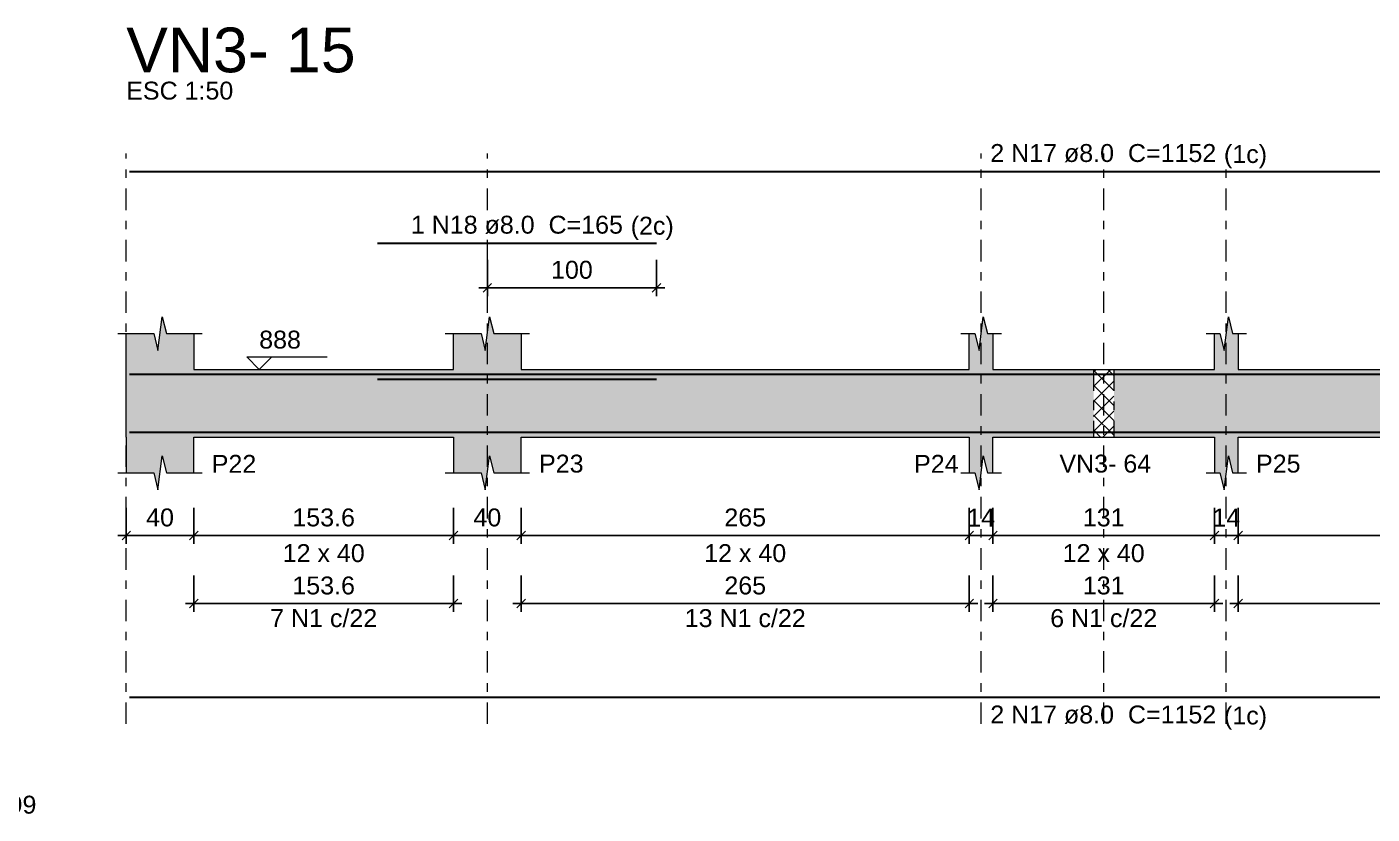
# Model space of a CAD drawing. Header units: millimetres. Extents: x -8 to 605, y -494 to 220.
# Drawn here: x 259.95 to 275.86, y -450.73 to -441.42 of the extents above; entities that cross this region are included whole.
import ezdxf

# ---------------------------------------------------------------- set-up
doc = ezdxf.new("R2010")
doc.units = ezdxf.units.MM
doc.header["$MEASUREMENT"] = 0
doc.linetypes.add('DASHDOT', pattern=[2.54, 1.27, -0.635, 0, -0.635])
doc.linetypes.add('NULL', pattern=[0])
for name, color, linetype, lineweight in [('Descrição da armadura', 7, 'Continuous', 0), ('DT-Barras na forma', 7, 'Continuous', 30), ('DT-Barras rebatidas', 7, 'Continuous', 30), ('DT-Cotas', 7, 'Continuous', 5), ('DT-Forma', 5, 'Continuous', 5), ('DT-Hachura forma vigas', 252, 'Continuous', 5), ('DT-Hachura intersecção vigas', 9, 'Continuous', 5), ('DT-Pontilhado', 9, 'DASHDOT', 5), ('DT-Textos', 7, 'Continuous', 5), ('DT-Título', 5, 'Continuous', 20)]:
    doc.layers.add(name, color=color, linetype=linetype, lineweight=lineweight)
doc.styles.add('Arial', font='arial.ttf')
doc.dimstyles.new('UM_50.000000', dxfattribs={"dimtxt": 0.18, "dimasz": 0.1, "dimexe": 0.1, "dimexo": 0.2, "dimgap": 0, "dimtad": 1, "dimtih": 1, "dimtoh": 1, "dimdec": 1, "dimlfac": 50, "dimzin": 0, "dimdsep": 46, "dimtxsty": 'Standard', "dimcen": 0.09, "dimdle": 0.1, "dimadec": 1, "dimazin": 2, "dimtfac": 1, "dimtdec": 4, "dimtofl": 0, "dimtmove": 0, "dimatfit": 3, "dimfxl": 1, "dimtolj": 1, "dimarcsym": 0})

# ---------------------------------------------------------------- blocks, each defined once
blk = doc.blocks.new('_Oblique')
at = {"color": 0, "linetype": 'ByBlock', "lineweight": -2}
blk.add_line((-0.5, -0.5), (0.5, 0.5), dxfattribs=at)
blk = doc.blocks.new('*D4723')
at = {"layer": 'Defpoints', "color": 0, "transparency": 16777216}
for p in [(261.127, -446.906), (261.927, -446.906), (261.927, -447.435)]:
    blk.add_point(p, dxfattribs=at)
at = {"layer": 'DT-Cotas', "color": 0, "lineweight": -2, "transparency": 16777216}
for p, q in [((261.127, -447.106), (261.127, -447.535)), ((261.927, -447.106), (261.927, -447.535)), ((261.027, -447.435), (262.027, -447.435))]:
    blk.add_line(p, q, dxfattribs=at)
at = {"layer": 'DT-Cotas', "color": 0, "lineweight": -2, "transparency": 16777216, "xscale": 0.1, "yscale": 0.1, "zscale": 0.1, "rotation": 180}
blk.add_blockref('_Oblique', (261.127, -447.435), dxfattribs=at)
at = {"layer": 'DT-Cotas', "color": 0, "lineweight": -2, "transparency": 16777216, "xscale": 0.1, "yscale": 0.1, "zscale": 0.1}
blk.add_blockref('_Oblique', (261.927, -447.435), dxfattribs=at)
at = {"layer": 'DT-Cotas', "color": 7, "transparency": 16777216, "insert": (261.527, -447.223), "char_height": 0.2118, "attachment_point": 5, "rotation": 0.0057, "style": 'Arial'}
blk.add_mtext('\\A1;40', dxfattribs=at)
blk = doc.blocks.new('*D4724')
at = {"layer": 'Defpoints', "color": 0, "transparency": 16777216}
for p in [(261.927, -446.906), (264.998, -446.906), (264.998, -447.435)]:
    blk.add_point(p, dxfattribs=at)
at = {"layer": 'DT-Cotas', "color": 0, "lineweight": -2, "transparency": 16777216}
for p, q in [((261.927, -447.106), (261.927, -447.535)), ((264.998, -447.106), (264.998, -447.535)), ((261.827, -447.435), (265.098, -447.435))]:
    blk.add_line(p, q, dxfattribs=at)
at = {"layer": 'DT-Cotas', "color": 0, "lineweight": -2, "transparency": 16777216, "xscale": 0.1, "yscale": 0.1, "zscale": 0.1, "rotation": 180}
blk.add_blockref('_Oblique', (261.927, -447.435), dxfattribs=at)
at = {"layer": 'DT-Cotas', "color": 0, "lineweight": -2, "transparency": 16777216, "xscale": 0.1, "yscale": 0.1, "zscale": 0.1}
blk.add_blockref('_Oblique', (264.998, -447.435), dxfattribs=at)
at = {"layer": 'DT-Cotas', "color": 7, "transparency": 16777216, "insert": (263.462, -447.223), "char_height": 0.2118, "attachment_point": 5, "rotation": 0.0057, "style": 'Arial'}
blk.add_mtext('\\A1;153.6', dxfattribs=at)
blk = doc.blocks.new('*D4725')
at = {"layer": 'Defpoints', "color": 0, "transparency": 16777216}
for p in [(264.998, -446.906), (265.798, -446.906), (265.798, -447.435)]:
    blk.add_point(p, dxfattribs=at)
at = {"layer": 'DT-Cotas', "color": 0, "lineweight": -2, "transparency": 16777216}
for p, q in [((264.998, -447.106), (264.998, -447.535)), ((265.798, -447.106), (265.798, -447.535)), ((264.898, -447.435), (265.898, -447.435))]:
    blk.add_line(p, q, dxfattribs=at)
at = {"layer": 'DT-Cotas', "color": 0, "lineweight": -2, "transparency": 16777216, "xscale": 0.1, "yscale": 0.1, "zscale": 0.1, "rotation": 180}
blk.add_blockref('_Oblique', (264.998, -447.435), dxfattribs=at)
at = {"layer": 'DT-Cotas', "color": 0, "lineweight": -2, "transparency": 16777216, "xscale": 0.1, "yscale": 0.1, "zscale": 0.1}
blk.add_blockref('_Oblique', (265.798, -447.435), dxfattribs=at)
at = {"layer": 'DT-Cotas', "color": 7, "transparency": 16777216, "insert": (265.398, -447.223), "char_height": 0.2118, "attachment_point": 5, "rotation": 0.0057, "style": 'Arial'}
blk.add_mtext('\\A1;40', dxfattribs=at)
blk = doc.blocks.new('*D4726')
at = {"layer": 'Defpoints', "color": 0, "transparency": 16777216}
for p in [(265.798, -446.906), (271.098, -446.906), (271.098, -447.435)]:
    blk.add_point(p, dxfattribs=at)
at = {"layer": 'DT-Cotas', "color": 0, "lineweight": -2, "transparency": 16777216}
for p, q in [((265.798, -447.106), (265.798, -447.535)), ((271.098, -447.106), (271.098, -447.535)), ((265.698, -447.435), (271.198, -447.435))]:
    blk.add_line(p, q, dxfattribs=at)
at = {"layer": 'DT-Cotas', "color": 0, "lineweight": -2, "transparency": 16777216, "xscale": 0.1, "yscale": 0.1, "zscale": 0.1, "rotation": 180}
blk.add_blockref('_Oblique', (265.798, -447.435), dxfattribs=at)
at = {"layer": 'DT-Cotas', "color": 0, "lineweight": -2, "transparency": 16777216, "xscale": 0.1, "yscale": 0.1, "zscale": 0.1}
blk.add_blockref('_Oblique', (271.098, -447.435), dxfattribs=at)
at = {"layer": 'DT-Cotas', "color": 7, "transparency": 16777216, "insert": (268.448, -447.223), "char_height": 0.2118, "attachment_point": 5, "rotation": 0.0057, "style": 'Arial'}
blk.add_mtext('\\A1;265', dxfattribs=at)
blk = doc.blocks.new('*D4727')
at = {"layer": 'Defpoints', "color": 0, "transparency": 16777216}
for p in [(271.098, -446.906), (271.378, -446.906), (271.378, -447.435)]:
    blk.add_point(p, dxfattribs=at)
at = {"layer": 'DT-Cotas', "color": 0, "lineweight": -2, "transparency": 16777216}
for p, q in [((271.098, -447.106), (271.098, -447.535)), ((271.378, -447.106), (271.378, -447.535)), ((270.998, -447.435), (271.478, -447.435))]:
    blk.add_line(p, q, dxfattribs=at)
at = {"layer": 'DT-Cotas', "color": 0, "lineweight": -2, "transparency": 16777216, "xscale": 0.1, "yscale": 0.1, "zscale": 0.1, "rotation": 180}
blk.add_blockref('_Oblique', (271.098, -447.435), dxfattribs=at)
at = {"layer": 'DT-Cotas', "color": 0, "lineweight": -2, "transparency": 16777216, "xscale": 0.1, "yscale": 0.1, "zscale": 0.1}
blk.add_blockref('_Oblique', (271.378, -447.435), dxfattribs=at)
at = {"layer": 'DT-Cotas', "color": 7, "transparency": 16777216, "insert": (271.238, -447.223), "char_height": 0.2118, "attachment_point": 5, "rotation": 0.0057, "style": 'Arial'}
blk.add_mtext('\\A1;14', dxfattribs=at)
blk = doc.blocks.new('*D4728')
at = {"layer": 'Defpoints', "color": 0, "transparency": 16777216}
for p in [(271.378, -446.906), (273.998, -446.906), (273.998, -447.435)]:
    blk.add_point(p, dxfattribs=at)
at = {"layer": 'DT-Cotas', "color": 0, "lineweight": -2, "transparency": 16777216}
for p, q in [((271.378, -447.106), (271.378, -447.535)), ((273.998, -447.106), (273.998, -447.535)), ((271.278, -447.435), (274.098, -447.435))]:
    blk.add_line(p, q, dxfattribs=at)
at = {"layer": 'DT-Cotas', "color": 0, "lineweight": -2, "transparency": 16777216, "xscale": 0.1, "yscale": 0.1, "zscale": 0.1, "rotation": 180}
blk.add_blockref('_Oblique', (271.378, -447.435), dxfattribs=at)
at = {"layer": 'DT-Cotas', "color": 0, "lineweight": -2, "transparency": 16777216, "xscale": 0.1, "yscale": 0.1, "zscale": 0.1}
blk.add_blockref('_Oblique', (273.998, -447.435), dxfattribs=at)
at = {"layer": 'DT-Cotas', "color": 7, "transparency": 16777216, "insert": (272.688, -447.223), "char_height": 0.2118, "attachment_point": 5, "rotation": 0.0057, "style": 'Arial'}
blk.add_mtext('\\A1;131', dxfattribs=at)
blk = doc.blocks.new('*D4729')
at = {"layer": 'Defpoints', "color": 0, "transparency": 16777216}
for p in [(273.998, -446.906), (274.278, -446.906), (274.278, -447.435)]:
    blk.add_point(p, dxfattribs=at)
at = {"layer": 'DT-Cotas', "color": 0, "lineweight": -2, "transparency": 16777216}
for p, q in [((273.998, -447.106), (273.998, -447.535)), ((274.278, -447.106), (274.278, -447.535)), ((273.898, -447.435), (274.378, -447.435))]:
    blk.add_line(p, q, dxfattribs=at)
at = {"layer": 'DT-Cotas', "color": 0, "lineweight": -2, "transparency": 16777216, "xscale": 0.1, "yscale": 0.1, "zscale": 0.1, "rotation": 180}
blk.add_blockref('_Oblique', (273.998, -447.435), dxfattribs=at)
at = {"layer": 'DT-Cotas', "color": 0, "lineweight": -2, "transparency": 16777216, "xscale": 0.1, "yscale": 0.1, "zscale": 0.1}
blk.add_blockref('_Oblique', (274.278, -447.435), dxfattribs=at)
at = {"layer": 'DT-Cotas', "color": 7, "transparency": 16777216, "insert": (274.138, -447.223), "char_height": 0.2118, "attachment_point": 5, "rotation": 0.0057, "style": 'Arial'}
blk.add_mtext('\\A1;14', dxfattribs=at)
blk = doc.blocks.new('*D4730')
at = {"layer": 'Defpoints', "color": 0, "transparency": 16777216}
for p in [(274.278, -446.906), (279.578, -446.906), (279.578, -447.435)]:
    blk.add_point(p, dxfattribs=at)
at = {"layer": 'DT-Cotas', "color": 0, "lineweight": -2, "transparency": 16777216}
for p, q in [((274.278, -447.106), (274.278, -447.535)), ((279.578, -447.106), (279.578, -447.535)), ((274.178, -447.435), (279.678, -447.435))]:
    blk.add_line(p, q, dxfattribs=at)
at = {"layer": 'DT-Cotas', "color": 0, "lineweight": -2, "transparency": 16777216, "xscale": 0.1, "yscale": 0.1, "zscale": 0.1, "rotation": 180}
blk.add_blockref('_Oblique', (274.278, -447.435), dxfattribs=at)
at = {"layer": 'DT-Cotas', "color": 0, "lineweight": -2, "transparency": 16777216, "xscale": 0.1, "yscale": 0.1, "zscale": 0.1}
blk.add_blockref('_Oblique', (279.578, -447.435), dxfattribs=at)
at = {"layer": 'DT-Cotas', "color": 7, "transparency": 16777216, "insert": (276.928, -447.223), "char_height": 0.2118, "attachment_point": 5, "rotation": 0.0057, "style": 'Arial'}
blk.add_mtext('\\A1;265', dxfattribs=at)
blk = doc.blocks.new('*D4754')
at = {"layer": 'Defpoints', "color": 0, "transparency": 16777216}
for p in [(265.398, -443.975), (267.398, -443.975), (267.398, -444.505)]:
    blk.add_point(p, dxfattribs=at)
at = {"layer": 'DT-Cotas', "color": 0, "lineweight": -2, "transparency": 16777216}
for p, q in [((265.398, -444.175), (265.398, -444.605)), ((267.398, -444.175), (267.398, -444.605)), ((265.298, -444.505), (267.498, -444.505))]:
    blk.add_line(p, q, dxfattribs=at)
at = {"layer": 'DT-Cotas', "color": 0, "lineweight": -2, "transparency": 16777216, "xscale": 0.1, "yscale": 0.1, "zscale": 0.1, "rotation": 180}
blk.add_blockref('_Oblique', (265.398, -444.505), dxfattribs=at)
at = {"layer": 'DT-Cotas', "color": 0, "lineweight": -2, "transparency": 16777216, "xscale": 0.1, "yscale": 0.1, "zscale": 0.1}
blk.add_blockref('_Oblique', (267.398, -444.505), dxfattribs=at)
at = {"layer": 'DT-Cotas', "color": 7, "transparency": 16777216, "insert": (266.398, -444.293), "char_height": 0.2118, "attachment_point": 5, "rotation": 0.0057, "style": 'Arial'}
blk.add_mtext('\\A1;100', dxfattribs=at)
blk = doc.blocks.new('*D4758')
at = {"layer": 'Defpoints', "color": 0, "transparency": 16777216}
for p in [(261.927, -447.71), (264.998, -447.71), (264.998, -448.24)]:
    blk.add_point(p, dxfattribs=at)
at = {"layer": 'DT-Cotas', "color": 0, "lineweight": -2, "transparency": 16777216}
for p, q in [((261.927, -447.91), (261.927, -448.34)), ((264.998, -447.91), (264.998, -448.34)), ((261.827, -448.24), (265.098, -448.24))]:
    blk.add_line(p, q, dxfattribs=at)
at = {"layer": 'DT-Cotas', "color": 0, "lineweight": -2, "transparency": 16777216, "xscale": 0.1, "yscale": 0.1, "zscale": 0.1, "rotation": 180}
blk.add_blockref('_Oblique', (261.927, -448.24), dxfattribs=at)
at = {"layer": 'DT-Cotas', "color": 0, "lineweight": -2, "transparency": 16777216, "xscale": 0.1, "yscale": 0.1, "zscale": 0.1}
blk.add_blockref('_Oblique', (264.998, -448.24), dxfattribs=at)
at = {"layer": 'DT-Cotas', "color": 7, "transparency": 16777216, "insert": (263.462, -448.028), "char_height": 0.2118, "attachment_point": 5, "rotation": 0.0057, "style": 'Arial'}
blk.add_mtext('\\A1;153.6', dxfattribs=at)
blk = doc.blocks.new('*D4759')
at = {"layer": 'Defpoints', "color": 0, "transparency": 16777216}
for p in [(265.798, -447.71), (271.098, -447.71), (271.098, -448.24)]:
    blk.add_point(p, dxfattribs=at)
at = {"layer": 'DT-Cotas', "color": 0, "lineweight": -2, "transparency": 16777216}
for p, q in [((265.798, -447.91), (265.798, -448.34)), ((271.098, -447.91), (271.098, -448.34)), ((265.698, -448.24), (271.198, -448.24))]:
    blk.add_line(p, q, dxfattribs=at)
at = {"layer": 'DT-Cotas', "color": 0, "lineweight": -2, "transparency": 16777216, "xscale": 0.1, "yscale": 0.1, "zscale": 0.1, "rotation": 180}
blk.add_blockref('_Oblique', (265.798, -448.24), dxfattribs=at)
at = {"layer": 'DT-Cotas', "color": 0, "lineweight": -2, "transparency": 16777216, "xscale": 0.1, "yscale": 0.1, "zscale": 0.1}
blk.add_blockref('_Oblique', (271.098, -448.24), dxfattribs=at)
at = {"layer": 'DT-Cotas', "color": 7, "transparency": 16777216, "insert": (268.448, -448.028), "char_height": 0.2118, "attachment_point": 5, "rotation": 0.0057, "style": 'Arial'}
blk.add_mtext('\\A1;265', dxfattribs=at)
blk = doc.blocks.new('*D4760')
at = {"layer": 'Defpoints', "color": 0, "transparency": 16777216}
for p in [(271.378, -447.71), (273.998, -447.71), (273.998, -448.24)]:
    blk.add_point(p, dxfattribs=at)
at = {"layer": 'DT-Cotas', "color": 0, "lineweight": -2, "transparency": 16777216}
for p, q in [((271.378, -447.91), (271.378, -448.34)), ((273.998, -447.91), (273.998, -448.34)), ((271.278, -448.24), (274.098, -448.24))]:
    blk.add_line(p, q, dxfattribs=at)
at = {"layer": 'DT-Cotas', "color": 0, "lineweight": -2, "transparency": 16777216, "xscale": 0.1, "yscale": 0.1, "zscale": 0.1, "rotation": 180}
blk.add_blockref('_Oblique', (271.378, -448.24), dxfattribs=at)
at = {"layer": 'DT-Cotas', "color": 0, "lineweight": -2, "transparency": 16777216, "xscale": 0.1, "yscale": 0.1, "zscale": 0.1}
blk.add_blockref('_Oblique', (273.998, -448.24), dxfattribs=at)
at = {"layer": 'DT-Cotas', "color": 7, "transparency": 16777216, "insert": (272.688, -448.028), "char_height": 0.2118, "attachment_point": 5, "rotation": 0.0057, "style": 'Arial'}
blk.add_mtext('\\A1;131', dxfattribs=at)
blk = doc.blocks.new('*D4761')
at = {"layer": 'Defpoints', "color": 0, "transparency": 16777216}
for p in [(274.278, -447.71), (279.578, -447.71), (279.578, -448.24)]:
    blk.add_point(p, dxfattribs=at)
at = {"layer": 'DT-Cotas', "color": 0, "lineweight": -2, "transparency": 16777216}
for p, q in [((274.278, -447.91), (274.278, -448.34)), ((279.578, -447.91), (279.578, -448.34)), ((274.178, -448.24), (279.678, -448.24))]:
    blk.add_line(p, q, dxfattribs=at)
at = {"layer": 'DT-Cotas', "color": 0, "lineweight": -2, "transparency": 16777216, "xscale": 0.1, "yscale": 0.1, "zscale": 0.1, "rotation": 180}
blk.add_blockref('_Oblique', (274.278, -448.24), dxfattribs=at)
at = {"layer": 'DT-Cotas', "color": 0, "lineweight": -2, "transparency": 16777216, "xscale": 0.1, "yscale": 0.1, "zscale": 0.1}
blk.add_blockref('_Oblique', (279.578, -448.24), dxfattribs=at)
at = {"layer": 'DT-Cotas', "color": 7, "transparency": 16777216, "insert": (276.928, -448.028), "char_height": 0.2118, "attachment_point": 5, "rotation": 0.0057, "style": 'Arial'}
blk.add_mtext('\\A1;265', dxfattribs=at)

msp = doc.modelspace()

# ---------------------------------------------------------------- hatches: boundary and pattern name
at = {"layer": 'DT-Hachura forma vigas', "linetype": 'Continuous'}
for points in [[(271.378, -446.2702), (272.568, -446.2702), (272.568, -445.4702), (271.378, -445.4702), (271.378, -445.0466), (271.313, -445.0466), (271.263, -444.8466), (271.213, -445.2466), (271.163, -445.0466), (271.098, -445.0466), (271.098, -445.4702), (265.798, -445.4702), (265.798, -445.0466), (265.473, -445.0466), (265.423, -444.8466), (265.373, -445.2466), (265.323, -445.0466), (264.998, -445.0466), (264.998, -445.4702), (261.9266, -445.4702), (261.9266, -445.0466), (261.6016, -445.0466), (261.5516, -444.8466), (261.5016, -445.2466), (261.4516, -445.0466), (261.1266, -445.0466), (261.1266, -445.4702), (261.1266, -446.2702), (261.1266, -446.6938), (261.4516, -446.6938), (261.5016, -446.8938), (261.5516, -446.4938), (261.6016, -446.6938), (261.9266, -446.6938), (261.9266, -446.2702), (264.998, -446.2702), (264.998, -446.6938), (265.323, -446.6938), (265.373, -446.8938), (265.423, -446.4938), (265.473, -446.6938), (265.798, -446.6938), (265.798, -446.2702), (271.098, -446.2702), (271.098, -446.6938), (271.163, -446.6938), (271.213, -446.8938), (271.263, -446.4938), (271.313, -446.6938), (271.378, -446.6938), (271.378, -446.2702)], [(284.238, -446.6938), (284.238, -446.2702), (284.238, -445.4702), (284.238, -445.0466), (283.913, -445.0466), (283.863, -444.8466), (283.813, -445.2466), (283.763, -445.0466), (283.438, -445.0466), (283.438, -445.4702), (280.378, -445.4702), (280.378, -445.0466), (280.053, -445.0466), (280.003, -444.8466), (279.953, -445.2466), (279.903, -445.0466), (279.578, -445.0466), (279.578, -445.4702), (274.278, -445.4702), (274.278, -445.0466), (274.213, -445.0466), (274.163, -444.8466), (274.113, -445.2466), (274.063, -445.0466), (273.998, -445.0466), (273.998, -445.4702), (272.808, -445.4702), (272.808, -446.2702), (273.998, -446.2702), (273.998, -446.6938), (274.063, -446.6938), (274.113, -446.8938), (274.163, -446.4938), (274.213, -446.6938), (274.278, -446.6938), (274.278, -446.2702), (279.578, -446.2702), (279.578, -446.6938), (279.903, -446.6938), (279.953, -446.8938), (280.003, -446.4938), (280.053, -446.6938), (280.378, -446.6938), (280.378, -446.2702), (283.438, -446.2702), (283.438, -446.6938), (283.763, -446.6938), (283.813, -446.8938), (283.863, -446.4938), (283.913, -446.6938), (284.238, -446.6938)]]:
    msp.add_hatch(color=252, dxfattribs=at).paths.add_polyline_path(points)
at = {"layer": 'DT-Hachura intersecção vigas', "linetype": 'Continuous'}
h = msp.add_hatch(dxfattribs=at)
h.set_pattern_fill('ANSI37', color=9, style=0)
h.set_pattern_definition([(45, (210.17421, -485.6166), (-0.08838835, 0.08838835), []), (135, (210.17421, -485.6166), (-0.08838835, -0.08838835), [])])
h.paths.add_polyline_path([(272.568, -446.2702), (272.808, -446.2702), (272.808, -445.4702), (272.568, -445.4702), (272.568, -446.2702)])

# ---------------------------------------------------------------- linework, layer by layer
at = {"layer": 'DT-Barras na forma'}
for points in [[(261.1666, -445.5282), (284.1981, -445.5282)], [(264.0981, -445.5842), (267.3981, -445.5842)], [(261.1666, -446.2122), (284.1981, -446.2122)]]:
    msp.add_lwpolyline(points, dxfattribs=at)
at = {"layer": 'DT-Barras rebatidas'}
for points in [[(261.1666, -443.1278), (284.1981, -443.1278)], [(264.0981, -443.975), (267.3981, -443.975)], [(261.1666, -449.3468), (284.1981, -449.3468)]]:
    msp.add_lwpolyline(points, dxfattribs=at)
at = {"layer": 'DT-Forma'}
for p, q in [((261.5016, -445.2466), (261.5516, -444.8466)), ((261.5516, -444.8466), (261.6016, -445.0466)), ((265.373, -445.2466), (265.423, -444.8466)), ((265.423, -444.8466), (265.473, -445.0466)), ((271.2131, -445.2466), (271.2631, -444.8466)), ((271.2631, -444.8466), (271.3131, -445.0466)), ((274.1131, -445.2466), (274.1631, -444.8466)), ((274.1631, -444.8466), (274.2131, -445.0466)), ((261.0266, -445.0466), (261.4516, -445.0466)), ((261.1266, -445.4702), (261.1266, -445.0466)), ((261.4516, -445.0466), (261.5016, -445.2466)), ((261.6016, -445.0466), (262.0266, -445.0466)), ((261.9266, -445.0466), (261.9266, -445.4702)), ((264.898, -445.0466), (265.323, -445.0466)), ((264.998, -445.4702), (264.998, -445.0466)), ((265.323, -445.0466), (265.373, -445.2466)), ((265.473, -445.0466), (265.898, -445.0466)), ((265.798, -445.0466), (265.798, -445.4702)), ((270.9981, -445.0466), (271.1631, -445.0466)), ((271.0981, -445.4702), (271.0981, -445.0466)), ((271.1631, -445.0466), (271.2131, -445.2466)), ((271.3131, -445.0466), (271.4781, -445.0466)), ((271.3781, -445.0466), (271.3781, -445.4702)), ((273.8981, -445.0466), (274.0631, -445.0466)), ((273.9981, -445.4702), (273.9981, -445.0466)), ((274.0631, -445.0466), (274.1131, -445.2466)), ((274.2131, -445.0466), (274.3781, -445.0466)), ((274.2781, -445.0466), (274.2781, -445.4702)), ((261.9267, -445.4702), (264.998, -445.4702)), ((265.7981, -445.4702), (271.0981, -445.4702)), ((271.3781, -445.4702), (272.5681, -445.4702)), ((272.5681, -445.4702), (272.8081, -445.4702)), ((272.8081, -445.4702), (273.9981, -445.4702)), ((274.2781, -445.4702), (279.578, -445.4702)), ((261.1266, -446.2702), (261.1266, -446.6938)), ((261.9267, -446.6938), (261.9267, -446.2702)), ((261.9267, -446.2702), (264.998, -446.2702)), ((264.998, -446.2702), (264.998, -446.6938)), ((265.7981, -446.6938), (265.7981, -446.2702)), ((265.7981, -446.2702), (271.0981, -446.2702)), ((271.0981, -446.2702), (271.0981, -446.6938)), ((271.3781, -446.6938), (271.3781, -446.2702)), ((271.3781, -446.2702), (272.5681, -446.2702)), ((272.5681, -446.2702), (272.8081, -446.2702)), ((272.8081, -446.2702), (273.9981, -446.2702)), ((273.9981, -446.2702), (273.9981, -446.6938)), ((274.2781, -446.6938), (274.2781, -446.2702)), ((274.2781, -446.2702), (279.578, -446.2702)), ((261.5017, -446.8938), (261.5517, -446.4938)), ((261.5517, -446.4938), (261.6017, -446.6938)), ((265.3731, -446.8938), (265.4231, -446.4938)), ((265.4231, -446.4938), (265.4731, -446.6938)), ((271.2131, -446.8938), (271.2631, -446.4938)), ((271.2631, -446.4938), (271.3131, -446.6938)), ((274.1131, -446.8938), (274.1631, -446.4938)), ((274.1631, -446.4938), (274.2131, -446.6938)), ((261.0266, -446.6938), (261.4517, -446.6938)), ((261.4517, -446.6938), (261.5017, -446.8938)), ((261.6017, -446.6938), (262.0267, -446.6938)), ((264.898, -446.6938), (265.3231, -446.6938)), ((265.3231, -446.6938), (265.3731, -446.8938)), ((265.4731, -446.6938), (265.8981, -446.6938)), ((270.9981, -446.6938), (271.1631, -446.6938)), ((271.1631, -446.6938), (271.2131, -446.8938)), ((271.3131, -446.6938), (271.4781, -446.6938)), ((273.8981, -446.6938), (274.0631, -446.6938)), ((274.0631, -446.6938), (274.1131, -446.8938)), ((274.2131, -446.6938), (274.3781, -446.6938))]:
    msp.add_line(p, q, dxfattribs=at)
at = {"layer": 'DT-Forma', "linetype": 'Continuous'}
msp.add_line((261.1266, -446.2702), (261.1266, -445.4702), dxfattribs=at)
at = {"layer": 'DT-Pontilhado', "ltscale": 0.2}
for p, q in [((261.1266, -449.6645), (261.1266, -442.916)), ((265.3981, -449.6645), (265.3981, -442.916)), ((271.2381, -449.6645), (271.2381, -442.916)), ((272.6881, -449.6645), (272.6881, -442.916)), ((274.1381, -449.6645), (274.1381, -442.916)), ((272.5681, -445.4702), (272.5681, -446.2702)), ((272.8081, -445.4702), (272.8081, -446.2702))]:
    msp.add_line(p, q, dxfattribs=at)
at = {"layer": 'DT-Textos'}
msp.add_lwpolyline([(262.8481, -445.3219), (262.6998, -445.4702), (262.5516, -445.3219), (263.5047, -445.3219)], dxfattribs=at)

# ---------------------------------------------------------------- texts
at = {"layer": 'Descrição da armadura', "linetype": 'NULL', "char_height": 0.2118, "attachment_point": 8, "line_spacing_factor": 0.9, "style": 'Arial'}
for s, insert, width in [('2 N17 ø8.0  C=1152', (272.6826, -443.0215), 5.344721), ('1 N18 ø8.0  C=165', (265.7476, -443.8695), 5.015721), ('7 N1 c/22', (263.4624, -448.5216), 2.53256), ('13 N1 c/22', (268.4481, -448.5216), 2.86156), ('6 N1 c/22', (272.6881, -448.5216), 2.53256), ('2 N17 ø8.0  C=1152', (272.6826, -449.6645), 5.344721), ('20 N1 ø5.0  C=99', (258.8929, -450.7315), 4.686721)]:
    msp.add_mtext(s, dxfattribs=dict(at, insert=insert, width=width))
at = {"layer": 'DT-Textos', "linetype": 'NULL', "char_height": 0.2118, "line_spacing_factor": 0.798, "style": 'Arial'}
for s, insert, width, attachment_point in [('ESC 1:50', (261.1266, -442.2805), 2.532883, 7), ('(1c)', (274.1106, -443.0914), 1.018965, 7), ('(2c)', (267.0936, -443.9394), 1.018965, 7), ('888', (262.6996, -445.2265), 0.987001, 7), ('P22', (262.1386, -446.6935), 1.052866, 7), ('P23', (266.0096, -446.6935), 1.052866, 7), ('P24', (270.4453, -446.6935), 1.052866, 7), ('VN3- 64', (272.1641, -446.6935), 2.170627, 7), ('P25', (274.4896, -446.6935), 1.052866, 7), ('12 x 40', (263.4626, -447.7525), 1.940747, 8), ('12 x 40', (268.4476, -447.7525), 1.940747, 8), ('12 x 40', (272.6876, -447.7525), 1.940747, 8), ('(1c)', (274.1106, -449.7344), 1.018965, 7)]:
    msp.add_mtext(s, dxfattribs=dict(at, insert=insert, width=width, attachment_point=attachment_point))
at = {"layer": 'DT-Título', "linetype": 'NULL', "insert": (261.1266, -441.9627), "char_height": 0.5295, "width": 5.426568, "attachment_point": 7, "line_spacing_factor": 0.798, "style": 'Arial'}
msp.add_mtext('VN3- 15', dxfattribs=at)

# ---------------------------------------------------------------- dimensions: what is measured, and where the dimension line sits
at = {"layer": 'DT-Cotas'}
for base, p1, p2, picture, middle in [((267.3981, -444.5045), (265.3981, -443.975), (267.3981, -443.975), '*D4754', (266.3981, -444.2927)), ((261.9267, -447.4351), (261.1266, -446.9056), (261.9267, -446.9056), '*D4723', (261.5267, -447.2233)), ((264.998, -447.4351), (261.9267, -446.9056), (264.998, -446.9056), '*D4724', (263.4624, -447.2233)), ((265.7981, -447.4351), (264.998, -446.9056), (265.7981, -446.9056), '*D4725', (265.3981, -447.2233)), ((271.0981, -447.4351), (265.7981, -446.9056), (271.0981, -446.9056), '*D4726', (268.4481, -447.2233)), ((271.3781, -447.4351), (271.0981, -446.9056), (271.3781, -446.9056), '*D4727', (271.2381, -447.2233)), ((273.9981, -447.4351), (271.3781, -446.9056), (273.9981, -446.9056), '*D4728', (272.6881, -447.2233)), ((274.2781, -447.4351), (273.9981, -446.9056), (274.2781, -446.9056), '*D4729', (274.1381, -447.2233)), ((279.578, -447.4351), (274.2781, -446.9056), (279.578, -446.9056), '*D4730', (276.9281, -447.2233)), ((264.998, -448.2399), (261.9267, -447.7104), (264.998, -447.7104), '*D4758', (263.4624, -448.0281)), ((271.0981, -448.2399), (265.7981, -447.7104), (271.0981, -447.7104), '*D4759', (268.4481, -448.0281)), ((273.9981, -448.2399), (271.3781, -447.7104), (273.9981, -447.7104), '*D4760', (272.6881, -448.0281)), ((279.578, -448.2399), (274.2781, -447.7104), (279.578, -447.7104), '*D4761', (276.9281, -448.0281))]:
    dim = msp.add_linear_dim(base=base, p1=p1, p2=p2, dimstyle='UM_50.000000', override={"dimtxt": 0.2118, "dimasz": 0.1, "dimexe": 0.1, "dimexo": 0.2, "dimtad": 1, "dimtih": 0, "dimtoh": 0, "dimdec": 1, "dimlfac": 50, "dimzin": 8, "dimtxsty": 'Arial', "dimblk": 'Oblique', "dimblk1": 'Oblique', "dimblk2": 'Oblique', "dimsah": 1, "dimdle": 0.1, "dimse1": 0, "dimse2": 0, "dimclrt": 7, "dimadec": 1, "dimazin": 3, "dimtmove": 2, "dimldrblk": 'Oblique'}, dxfattribs=at)
    dim.commit()
    dim.dimension.update_dxf_attribs({"geometry": picture, "text_midpoint": middle, "dimtype": 160, "text_rotation": 0.00573})

doc.saveas('drawing.dxf')
